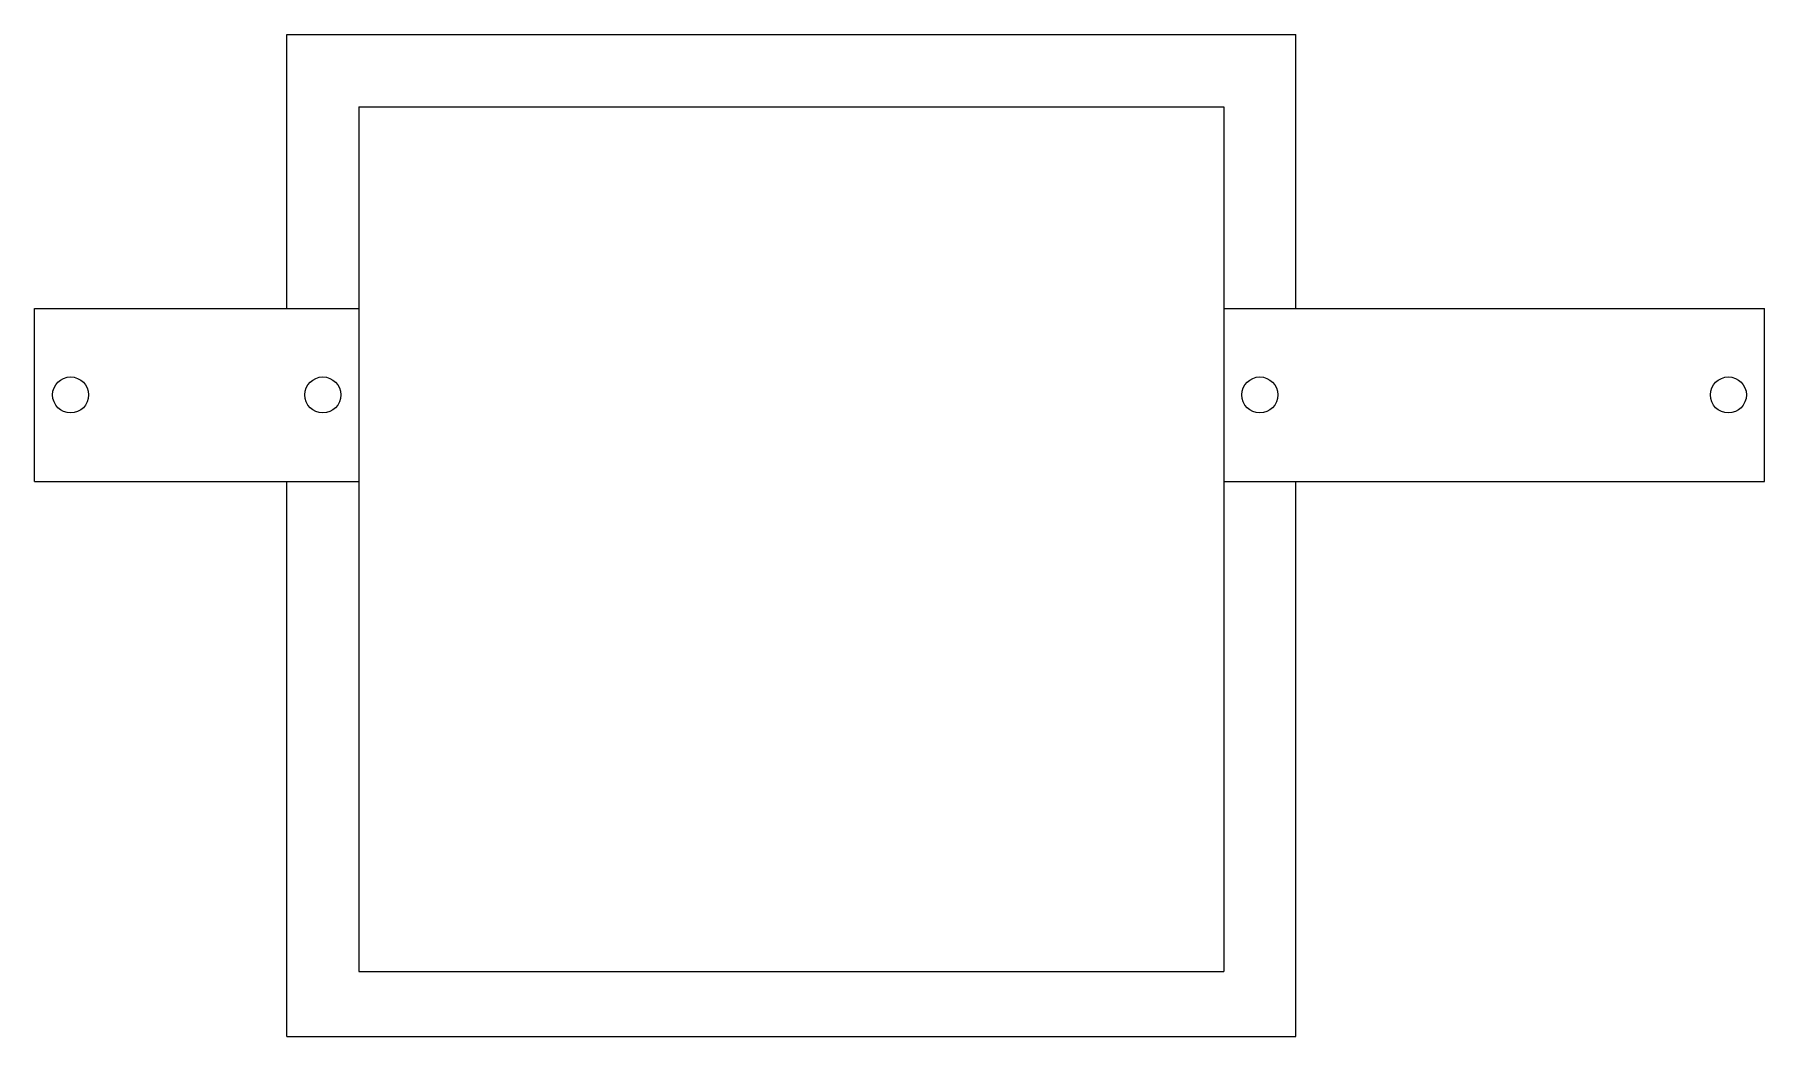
# Model space of a CAD drawing. Header units: millimetres. Extents: x -120 to 120, y -120 to 19.
import ezdxf

# ---------------------------------------------------------------- set-up
doc = ezdxf.new("R2010")
doc.units = ezdxf.units.MM
doc.layers.add('Cut010', color=7, linetype='CONTINUOUS')

msp = doc.modelspace()

# ---------------------------------------------------------------- linework, layer by layer
at = {"layer": 'Cut010'}
for p, q in [((-85, 19), (55, 19)), ((-85, -19), (-85, 19)), ((-85, -19), (-85, 19)), ((-85, 19), (-85, 19, -5)), ((-85, -19, -5), (-85, 19, -5)), ((-85, 19, -5), (55, 19, -5)), ((-85, -19, -5), (-85, 19, -5)), ((-85, 19), (-85, 19, -5)), ((-85, 19, -5), (55, 19, -5)), ((-85, 19), (55, 19)), ((55, -19), (55, 19)), ((55, -19, -5), (55, 19, -5)), ((55, -19), (55, 19)), ((55, 19), (55, 19, -5)), ((55, -19, -5), (55, 19, -5)), ((55, 19), (55, 19, -5)), ((-75, 9), (-75, 9, -5)), ((-75, 9, -5), (-75, -19, -5)), ((-75, 9), (-75, -19)), ((-75, 9), (-75, -19)), ((-75, 9), (45, 9)), ((-75, 9, -5), (-75, -19, -5)), ((-75, 9, -5), (45, 9, -5)), ((-75, 9), (-75, 9, -5)), ((-75, 9, -5), (45, 9, -5)), ((-75, 9), (45, 9)), ((45, 9), (45, -19)), ((45, 9, -5), (45, -19, -5)), ((45, 9), (45, 9, -5)), ((45, 9, -5), (45, -19, -5)), ((45, 9), (45, -19)), ((45, 9), (45, 9, -5)), ((-120, -43), (-120, -19)), ((-120, -19), (-120, -19, -5)), ((-120, -43, -5), (-120, -19, -5)), ((-120, -19), (-85, -19)), ((-120, -43), (-120, -19)), ((-120, -19, -5), (-85, -19, -5)), ((-120, -19), (-85, -19)), ((-120, -19), (-120, -19, -5)), ((-120, -19, -5), (-85, -19, -5)), ((-120, -43, -5), (-120, -19, -5)), ((-85, -19), (-75, -19)), ((-85, -19), (-85, -19, -5)), ((-85, -19, -5), (-75, -19, -5)), ((-85, -19), (-75, -19)), ((-85, -19), (-85, -19, -5)), ((-85, -19, -5), (-75, -19, -5)), ((-75, -19), (-75, -43)), ((-75, -19, -5), (-75, -43, -5)), ((-75, -19, -5), (-75, -43, -5)), ((-75, -19), (-75, -43)), ((45, -19), (55, -19)), ((45, -19, -5), (55, -19, -5)), ((45, -19), (55, -19)), ((45, -19), (45, -43)), ((45, -19, -5), (45, -43, -5)), ((45, -19), (45, -43)), ((45, -19, -5), (55, -19, -5)), ((45, -19, -5), (45, -43, -5)), ((55, -19), (120, -19)), ((55, -19), (55, -19, -5)), ((55, -19, -5), (120, -19, -5)), ((55, -19, -5), (120, -19, -5)), ((55, -19), (120, -19)), ((55, -19), (55, -19, -5)), ((120, -43), (120, -19)), ((120, -43, -5), (120, -19, -5)), ((120, -43), (120, -19)), ((120, -19), (120, -19, -5)), ((120, -43, -5), (120, -19, -5)), ((120, -19), (120, -19, -5)), ((-112.5, -31, -5), (-112.5, -31)), ((-112.5, -31, -5), (-112.5, -31)), ((-77.5, -31, -5), (-77.5, -31)), ((-77.5, -31, -5), (-77.5, -31)), ((52.5, -31, -5), (52.5, -31)), ((52.5, -31, -5), (52.5, -31)), ((117.5, -31, -5), (117.5, -31)), ((117.5, -31, -5), (117.5, -31)), ((-120, -43), (-120, -43, -5)), ((-120, -43), (-85, -43)), ((-120, -43, -5), (-85, -43, -5)), ((-120, -43, -5), (-85, -43, -5)), ((-120, -43), (-85, -43)), ((-120, -43), (-120, -43, -5)), ((-85, -43), (-75, -43)), ((-85, -43, -5), (-75, -43, -5)), ((-85, -43), (-85, -43, -5)), ((-85, -43), (-75, -43)), ((-85, -120), (-85, -43)), ((-85, -43, -5), (-75, -43, -5)), ((-85, -120, -5), (-85, -43, -5)), ((-85, -120), (-85, -43)), ((-85, -43), (-85, -43, -5)), ((-85, -120, -5), (-85, -43, -5)), ((-75, -43), (-75, -111)), ((-75, -43, -5), (-75, -111, -5)), ((-75, -43), (-75, -111)), ((-75, -43, -5), (-75, -111, -5)), ((45, -43), (55, -43)), ((45, -43), (45, -111)), ((45, -43, -5), (55, -43, -5)), ((45, -43, -5), (45, -111, -5)), ((45, -43), (55, -43)), ((45, -43, -5), (45, -111, -5)), ((45, -43), (45, -111)), ((45, -43, -5), (55, -43, -5)), ((55, -120), (55, -43)), ((55, -120, -5), (55, -43, -5)), ((55, -120), (55, -43)), ((55, -43), (55, -43, -5)), ((55, -120, -5), (55, -43, -5)), ((55, -43), (120, -43)), ((55, -43, -5), (120, -43, -5)), ((55, -43, -5), (120, -43, -5)), ((55, -43), (120, -43)), ((55, -43), (55, -43, -5)), ((120, -43), (120, -43, -5)), ((120, -43), (120, -43, -5)), ((-75, -111), (45, -111)), ((-75, -111), (-75, -111, -5)), ((-75, -111, -5), (45, -111, -5)), ((-75, -111), (-75, -111, -5)), ((-75, -111, -5), (45, -111, -5)), ((-75, -111), (45, -111)), ((45, -111), (45, -111, -5)), ((45, -111), (45, -111, -5)), ((-85, -120), (55, -120)), ((-85, -120, -5), (55, -120, -5)), ((-85, -120), (-85, -120, -5)), ((-85, -120), (-85, -120, -5)), ((-85, -120, -5), (55, -120, -5)), ((-85, -120), (55, -120)), ((55, -120), (55, -120, -5)), ((55, -120), (55, -120, -5))]:
    msp.add_line(p, q, dxfattribs=at)
for centre in [(-115, -31), (-115, -31), (-115, -31), (-115, -31), (-80, -31), (-80, -31), (-80, -31), (-80, -31), (50, -31), (50, -31), (50, -31), (50, -31), (115, -31), (115, -31), (115, -31), (115, -31)]:
    msp.add_circle(centre, 2.5, dxfattribs=at)

doc.saveas('drawing.dxf')
